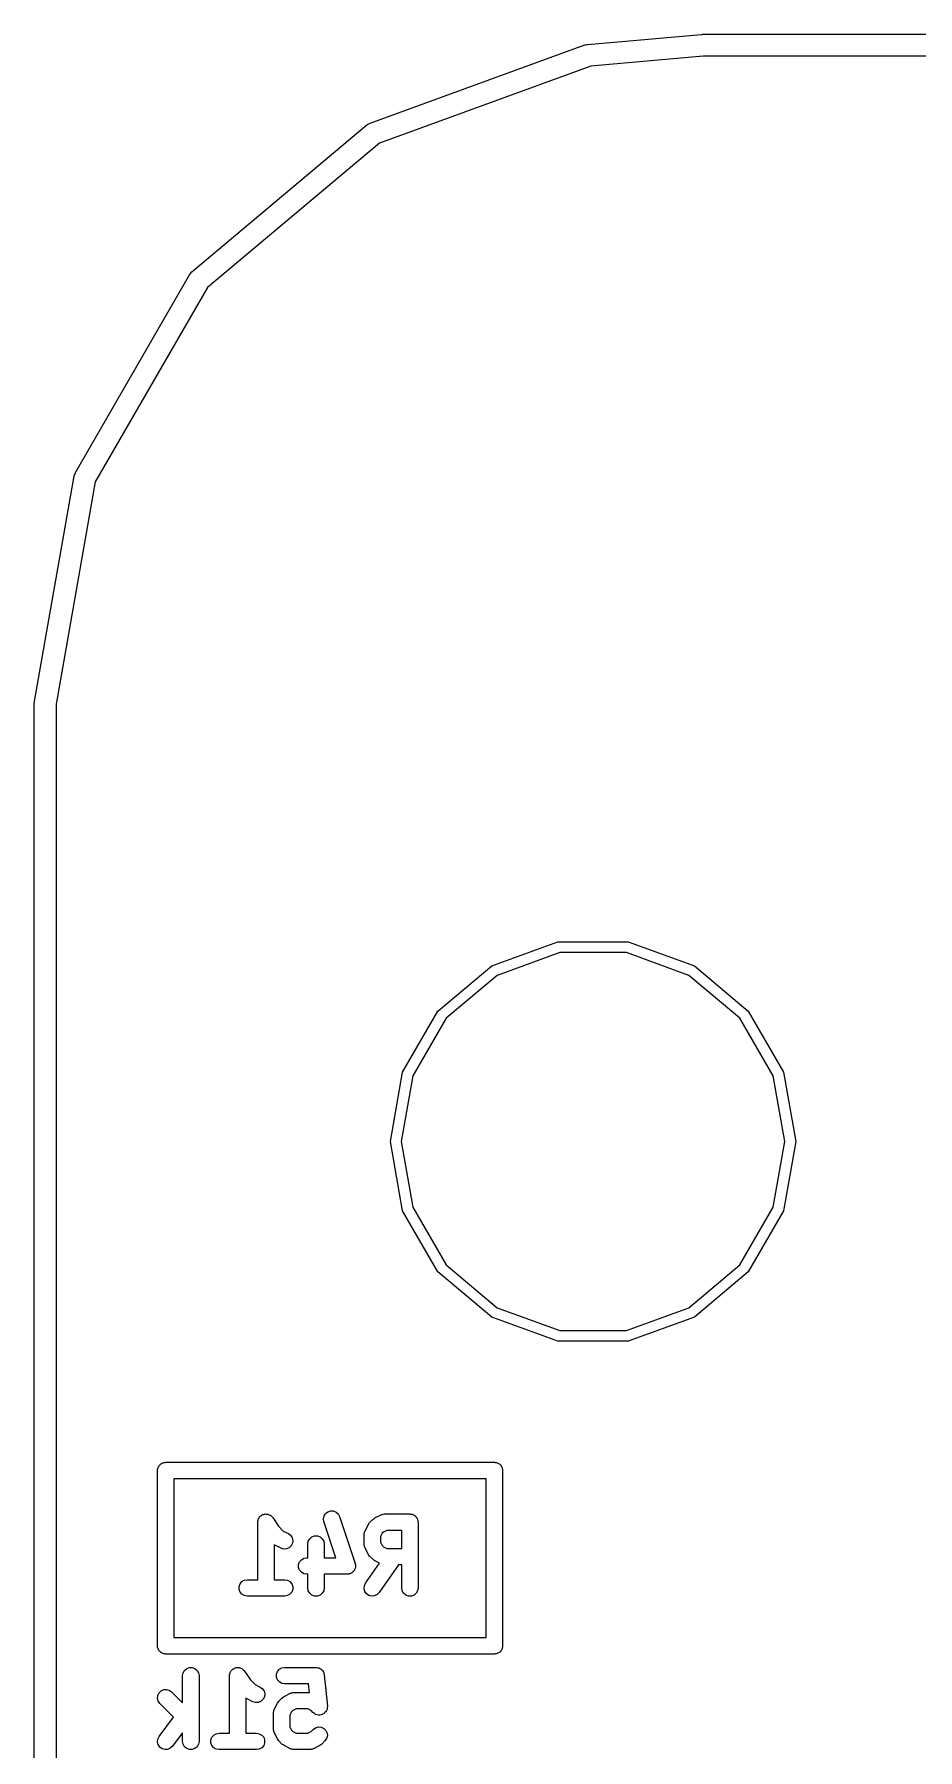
# Model space of a CAD drawing. Extents: x 100 to 214, y -112 to -50.
# Drawn here: x 99.9 to 107.96, y -65.55 to -49.9 of the extents above; entities that cross this region are included whole.
import ezdxf

# ---------------------------------------------------------------- set-up
doc = ezdxf.new("R2010")
doc.units = 0
doc.header["$MEASUREMENT"] = 0
doc.layers.add('BLACK', color=7, linetype='CONTINUOUS')

msp = doc.modelspace()

# ---------------------------------------------------------------- linework, layer by layer
at = {"layer": 'Black'}
for p, q in [((104.949, -49.9915), (105.991, -49.9004)), ((105.991, -49.9004), (105.996, -49.9008)), ((105.996, -49.9008), (106, -49.9)), ((106, -49.9), (208, -49.9)), ((102.966, -50.7099), (104.924, -49.9972)), ((104.924, -49.9972), (104.937, -49.9949)), ((104.937, -49.9949), (104.949, -49.9915)), ((104.98, -50.1896), (103.051, -50.8918)), ((106.004, -50.1), (104.98, -50.1896)), ((207.991, -50.1), (106.004, -50.1)), ((101.339, -52.0667), (102.936, -50.7272)), ((102.936, -50.7272), (102.966, -50.7099)), ((103.051, -50.8918), (101.482, -52.2085)), ((100.275, -53.8979), (101.317, -52.0933)), ((101.317, -52.0933), (101.339, -52.0667)), ((101.482, -52.2085), (100.457, -53.9826)), ((99.9015, -55.9826), (100.263, -53.9305)), ((100.263, -53.9305), (100.275, -53.8979)), ((100.457, -53.9826), (100.1, -56.0087)), ((99.9, -56), (99.9015, -55.9914)), ((99.9, -106), (99.9, -56)), ((99.9015, -55.9914), (99.9015, -55.9826)), ((100.1, -56.0087), (100.1, -105.996)), ((104.075, -58.3979), (104.679, -58.1781)), ((104.679, -58.1781), (105.321, -58.1781)), ((105.321, -58.1781), (105.925, -58.3979)), ((104.696, -58.2766), (104.125, -58.4845)), ((105.304, -58.2766), (104.696, -58.2766)), ((105.875, -58.4845), (105.304, -58.2766)), ((103.583, -58.8108), (104.075, -58.3979)), ((104.125, -58.4845), (103.659, -58.8751)), ((106.341, -58.8751), (105.875, -58.4845)), ((105.925, -58.3979), (106.417, -58.8108)), ((103.262, -59.3673), (103.583, -58.8108)), ((106.417, -58.8108), (106.738, -59.3673)), ((103.659, -58.8751), (103.356, -59.4015)), ((106.644, -59.4015), (106.341, -58.8751)), ((103.15, -60), (103.262, -59.3673)), ((103.356, -59.4015), (103.25, -60)), ((106.75, -60), (106.644, -59.4015)), ((106.738, -59.3673), (106.85, -60)), ((103.262, -60.6327), (103.15, -60)), ((103.25, -60), (103.356, -60.5985)), ((106.644, -60.5985), (106.75, -60)), ((106.85, -60), (106.738, -60.6327)), ((103.583, -61.1892), (103.262, -60.6327)), ((103.356, -60.5985), (103.659, -61.1249)), ((106.341, -61.1249), (106.644, -60.5985)), ((106.738, -60.6327), (106.417, -61.1892)), ((103.659, -61.1249), (104.125, -61.5155)), ((105.875, -61.5155), (106.341, -61.1249)), ((104.075, -61.6021), (103.583, -61.1892)), ((106.417, -61.1892), (105.925, -61.6021)), ((104.679, -61.8219), (104.075, -61.6021)), ((104.125, -61.5155), (104.696, -61.7234)), ((105.304, -61.7234), (105.875, -61.5155)), ((105.925, -61.6021), (105.321, -61.8219)), ((104.696, -61.7234), (105.304, -61.7234)), ((105.321, -61.8219), (104.679, -61.8219)), ((101.025, -63), (101.026, -62.9935)), ((101.025, -64.6), (101.025, -63)), ((101.026, -62.987), (101.028, -62.9808)), ((101.026, -62.9935), (101.026, -62.987)), ((101.028, -62.9808), (101.03, -62.9743)), ((101.03, -62.9743), (101.033, -62.9687)), ((101.033, -62.9687), (101.035, -62.9625)), ((101.035, -62.9625), (101.039, -62.9575)), ((101.039, -62.9575), (101.043, -62.9518)), ((101.043, -62.9518), (101.048, -62.9476)), ((101.048, -62.9476), (101.052, -62.9425)), ((101.052, -62.9425), (101.057, -62.9393)), ((101.057, -62.9393), (101.062, -62.935)), ((101.062, -62.935), (101.069, -62.9328)), ((101.069, -62.9328), (101.074, -62.9295)), ((101.074, -62.9295), (101.081, -62.9284)), ((101.081, -62.9284), (101.087, -62.9261)), ((101.087, -62.9261), (101.094, -62.9261)), ((101.094, -62.9261), (101.1, -62.925)), ((101.1, -62.925), (104.1, -62.925)), ((104.1, -62.925), (104.106, -62.9261)), ((104.106, -62.9261), (104.113, -62.9261)), ((104.113, -62.9261), (104.119, -62.9284)), ((104.119, -62.9284), (104.126, -62.9295)), ((104.126, -62.9295), (104.131, -62.9328)), ((104.131, -62.9328), (104.137, -62.935)), ((104.137, -62.935), (104.143, -62.9393)), ((104.143, -62.9393), (104.148, -62.9425)), ((104.148, -62.9425), (104.152, -62.9476)), ((104.152, -62.9476), (104.157, -62.9518)), ((104.157, -62.9518), (104.161, -62.9575)), ((104.161, -62.9575), (104.165, -62.9625)), ((104.165, -62.9625), (104.167, -62.9687)), ((104.167, -62.9687), (104.17, -62.9743)), ((104.17, -62.9743), (104.172, -62.9808)), ((104.172, -62.9808), (104.174, -62.987)), ((104.174, -62.987), (104.174, -62.9935)), ((104.174, -62.9935), (104.175, -63)), ((104.175, -63), (104.175, -64.6)), ((101.175, -63.075), (101.175, -64.525)), ((104.025, -63.075), (101.175, -63.075)), ((104.025, -64.525), (104.025, -63.075)), ((102.579, -63.3769), (102.603, -63.3687)), ((102.603, -63.3687), (102.629, -63.3694)), ((102.629, -63.3694), (102.654, -63.379)), ((101.939, -63.4714), (101.94, -63.4673)), ((101.939, -63.9964), (101.939, -63.4714)), ((101.94, -63.4632), (101.942, -63.4546)), ((101.94, -63.4673), (101.94, -63.4632)), ((101.942, -63.4546), (101.944, -63.4458)), ((101.944, -63.4458), (101.946, -63.4422)), ((101.946, -63.4422), (101.947, -63.4382)), ((101.947, -63.4382), (101.952, -63.431)), ((101.952, -63.431), (101.957, -63.4232)), ((101.957, -63.4232), (101.96, -63.4205)), ((101.96, -63.4205), (101.962, -63.4172)), ((101.962, -63.4172), (101.97, -63.4122)), ((101.97, -63.4122), (101.977, -63.4065)), ((101.977, -63.4065), (101.981, -63.4051)), ((101.981, -63.4051), (101.984, -63.4027)), ((101.984, -63.4027), (101.993, -63.4006)), ((101.993, -63.4006), (102.001, -63.3976)), ((102.001, -63.3976), (102.005, -63.3976)), ((102.005, -63.3976), (102.009, -63.3966)), ((102.009, -63.3966), (102.018, -63.3976)), ((102.018, -63.3976), (102.027, -63.3976)), ((102.027, -63.3976), (102.031, -63.399)), ((102.031, -63.399), (102.035, -63.3994)), ((102.035, -63.3994), (102.043, -63.4034)), ((102.043, -63.4034), (102.052, -63.4065)), ((102.052, -63.4065), (102.055, -63.4091)), ((102.055, -63.4091), (102.059, -63.411)), ((102.059, -63.411), (102.065, -63.4175)), ((102.065, -63.4175), (102.072, -63.4232)), ((102.072, -63.4232), (102.074, -63.4268)), ((102.074, -63.4268), (102.077, -63.4298)), ((102.077, -63.4298), (102.13, -63.5094)), ((102.13, -63.5094), (102.173, -63.5526)), ((102.539, -63.4408), (102.545, -63.4153)), ((102.543, -63.4666), (102.539, -63.4408)), ((102.653, -63.7964), (102.543, -63.4666)), ((102.545, -63.4153), (102.558, -63.3931)), ((102.558, -63.3931), (102.579, -63.3769)), ((102.654, -63.379), (102.673, -63.3962)), ((102.673, -63.3962), (102.685, -63.4191)), ((102.685, -63.4191), (102.828, -63.8477)), ((102.919, -63.5522), (102.947, -63.495)), ((102.947, -63.495), (102.954, -63.4854)), ((102.954, -63.4854), (102.961, -63.4755)), ((102.961, -63.4755), (102.99, -63.447)), ((102.99, -63.447), (103, -63.4401)), ((103, -63.4401), (103.009, -63.4329)), ((103.009, -63.4329), (103.066, -63.4043)), ((103.066, -63.4043), (103.071, -63.4031)), ((103.071, -63.4031), (103.074, -63.401)), ((103.074, -63.401), (103.083, -63.3994)), ((103.083, -63.3994), (103.091, -63.3969)), ((103.091, -63.3969), (103.096, -63.3972)), ((103.096, -63.3972), (103.1, -63.3964)), ((103.1, -63.3964), (103.329, -63.3964)), ((103.329, -63.3964), (103.335, -63.3976)), ((103.335, -63.3976), (103.342, -63.3976)), ((103.342, -63.3976), (103.348, -63.3998)), ((103.348, -63.3998), (103.354, -63.401)), ((103.354, -63.401), (103.36, -63.4042)), ((103.36, -63.4042), (103.366, -63.4065)), ((103.366, -63.4065), (103.371, -63.4107)), ((103.371, -63.4107), (103.377, -63.414)), ((103.377, -63.414), (103.381, -63.419)), ((103.381, -63.419), (103.386, -63.4232)), ((103.386, -63.4232), (103.389, -63.4289)), ((103.389, -63.4289), (103.394, -63.4339)), ((103.394, -63.4339), (103.396, -63.4401)), ((103.396, -63.4401), (103.399, -63.4458)), ((103.399, -63.4458), (103.4, -63.4522)), ((103.4, -63.4522), (103.402, -63.4584)), ((103.402, -63.4584), (103.402, -63.465)), ((103.402, -63.465), (103.404, -63.4714)), ((103.404, -63.4714), (103.404, -64.0714)), ((102.095, -63.6814), (102.089, -63.6771)), ((102.089, -63.6771), (102.089, -63.9964)), ((102.152, -63.7099), (102.095, -63.6814)), ((102.173, -63.5526), (102.219, -63.5758)), ((102.219, -63.5758), (102.24, -63.5913)), ((102.24, -63.5913), (102.255, -63.613)), ((102.258, -63.6642), (102.246, -63.6875)), ((102.255, -63.613), (102.261, -63.6384)), ((102.261, -63.6384), (102.258, -63.6642)), ((102.396, -63.6714), (102.401, -63.6458)), ((102.396, -63.7964), (102.396, -63.6714)), ((102.401, -63.6458), (102.414, -63.6232)), ((102.414, -63.6232), (102.434, -63.6065)), ((102.434, -63.6065), (102.458, -63.5976)), ((102.458, -63.5976), (102.484, -63.5976)), ((102.484, -63.5976), (102.509, -63.6065)), ((102.509, -63.6065), (102.529, -63.6232)), ((102.529, -63.6232), (102.542, -63.6458)), ((102.542, -63.6458), (102.546, -63.6714)), ((102.546, -63.6714), (102.546, -63.7964)), ((102.911, -63.5771), (102.914, -63.5687)), ((102.911, -63.5815), (102.911, -63.5771)), ((102.911, -63.5857), (102.911, -63.5815)), ((102.911, -63.6714), (102.911, -63.5857)), ((102.911, -63.6757), (102.911, -63.6714)), ((102.911, -63.68), (102.911, -63.6757)), ((102.914, -63.6884), (102.911, -63.68)), ((102.914, -63.5687), (102.915, -63.5601)), ((102.915, -63.5601), (102.917, -63.5563)), ((102.917, -63.5563), (102.919, -63.5522)), ((103.076, -63.573), (103.061, -63.6034)), ((103.061, -63.6034), (103.061, -63.6537)), ((103.061, -63.6537), (103.076, -63.6841)), ((103.087, -63.5616), (103.076, -63.573)), ((103.118, -63.5464), (103.087, -63.5616)), ((103.254, -63.5464), (103.118, -63.5464)), ((103.254, -63.7107), (103.254, -63.5464)), ((102.177, -63.7174), (102.152, -63.7099)), ((102.203, -63.7158), (102.177, -63.7174)), ((102.227, -63.7054), (102.203, -63.7158)), ((102.246, -63.6875), (102.227, -63.7054)), ((102.312, -63.8584), (102.321, -63.8339)), ((102.321, -63.8339), (102.338, -63.814)), ((102.338, -63.814), (102.36, -63.801)), ((102.36, -63.801), (102.386, -63.7964)), ((102.386, -63.7964), (102.396, -63.7964)), ((102.546, -63.7964), (102.653, -63.7964)), ((102.915, -63.6971), (102.914, -63.6884)), ((102.917, -63.7008), (102.915, -63.6971)), ((102.919, -63.705), (102.917, -63.7008)), ((102.947, -63.7621), (102.919, -63.705)), ((102.954, -63.7718), (102.947, -63.7621)), ((102.961, -63.7816), (102.954, -63.7718)), ((102.99, -63.8102), (102.961, -63.7816)), ((103, -63.8171), (102.99, -63.8102)), ((103.009, -63.8242), (103, -63.8171)), ((103.052, -63.8457), (103.009, -63.8242)), ((103.076, -63.6841), (103.087, -63.6955)), ((103.087, -63.6955), (103.118, -63.7107)), ((103.118, -63.7107), (103.254, -63.7107)), ((102.312, -63.8845), (102.312, -63.8584)), ((102.321, -63.9089), (102.312, -63.8845)), ((102.338, -63.9289), (102.321, -63.9089)), ((102.36, -63.9419), (102.338, -63.9289)), ((102.386, -63.9464), (102.36, -63.9419)), ((102.396, -63.9464), (102.386, -63.9464)), ((102.396, -64.0714), (102.396, -63.9464)), ((102.757, -63.9464), (102.546, -63.9464)), ((102.546, -63.9464), (102.546, -64.0714)), ((102.763, -63.9455), (102.757, -63.9464)), ((102.768, -63.9456), (102.763, -63.9455)), ((102.775, -63.9432), (102.768, -63.9456)), ((102.783, -63.9419), (102.775, -63.9432)), ((102.788, -63.9391), (102.783, -63.9419)), ((102.793, -63.9374), (102.788, -63.9391)), ((102.799, -63.9327), (102.793, -63.9374)), ((102.805, -63.9289), (102.799, -63.9327)), ((102.809, -63.9246), (102.805, -63.9289)), ((102.813, -63.9212), (102.809, -63.9246)), ((102.817, -63.9147), (102.813, -63.9212)), ((102.822, -63.9089), (102.817, -63.9147)), ((102.824, -63.9037), (102.822, -63.9089)), ((102.827, -63.899), (102.824, -63.9037)), ((102.828, -63.8916), (102.827, -63.899)), ((102.828, -63.8477), (102.829, -63.8532)), ((102.831, -63.8845), (102.828, -63.8916)), ((102.829, -63.8532), (102.831, -63.8584)), ((102.831, -63.8584), (102.831, -63.866)), ((102.831, -63.866), (102.832, -63.8735)), ((102.832, -63.8735), (102.831, -63.8789)), ((102.831, -63.8789), (102.831, -63.8845)), ((102.924, -64.0284), (103.052, -63.8457)), ((103.225, -63.8607), (103.047, -64.1144)), ((103.254, -63.8607), (103.225, -63.8607)), ((103.254, -64.0714), (103.254, -63.8607)), ((101.769, -64.0584), (101.778, -64.0339)), ((101.769, -64.0845), (101.769, -64.0584)), ((101.778, -64.1089), (101.769, -64.0845)), ((101.778, -64.0339), (101.795, -64.014)), ((101.795, -64.1289), (101.778, -64.1089)), ((101.795, -64.014), (101.817, -64.001)), ((101.817, -64.1419), (101.795, -64.1289)), ((101.817, -64.001), (101.843, -63.9964)), ((101.843, -64.1464), (101.817, -64.1419)), ((101.843, -63.9964), (101.939, -63.9964)), ((102.186, -64.1464), (101.843, -64.1464)), ((102.089, -63.9964), (102.186, -63.9964)), ((102.186, -63.9964), (102.211, -64.001)), ((102.211, -64.1419), (102.186, -64.1464)), ((102.211, -64.001), (102.234, -64.014)), ((102.234, -64.1289), (102.211, -64.1419)), ((102.234, -64.014), (102.251, -64.0339)), ((102.251, -64.1089), (102.234, -64.1289)), ((102.251, -64.0339), (102.26, -64.0584)), ((102.26, -64.0845), (102.251, -64.1089)), ((102.26, -64.0584), (102.26, -64.0845)), ((102.401, -64.0971), (102.396, -64.0714)), ((102.414, -64.1196), (102.401, -64.0971)), ((102.434, -64.1364), (102.414, -64.1196)), ((102.458, -64.1453), (102.434, -64.1364)), ((102.484, -64.1453), (102.458, -64.1453)), ((102.509, -64.1364), (102.484, -64.1453)), ((102.529, -64.1196), (102.509, -64.1364)), ((102.542, -64.0971), (102.529, -64.1196)), ((102.546, -64.0714), (102.542, -64.0971)), ((102.911, -64.078), (102.913, -64.052)), ((102.918, -64.1031), (102.911, -64.078)), ((102.913, -64.052), (102.924, -64.0284)), ((102.933, -64.1245), (102.918, -64.1031)), ((102.954, -64.1394), (102.933, -64.1245)), ((102.979, -64.1461), (102.954, -64.1394)), ((103.005, -64.1439), (102.979, -64.1461)), ((103.029, -64.1329), (103.005, -64.1439)), ((103.047, -64.1144), (103.029, -64.1329)), ((103.258, -64.0971), (103.254, -64.0714)), ((103.271, -64.1196), (103.258, -64.0971)), ((103.291, -64.1364), (103.271, -64.1196)), ((103.316, -64.1453), (103.291, -64.1364)), ((103.342, -64.1453), (103.316, -64.1453)), ((103.366, -64.1364), (103.342, -64.1453)), ((103.386, -64.1196), (103.366, -64.1364)), ((103.399, -64.0971), (103.386, -64.1196)), ((103.404, -64.0714), (103.399, -64.0971)), ((101.026, -64.6065), (101.025, -64.6)), ((101.026, -64.613), (101.026, -64.6065)), ((101.028, -64.6192), (101.026, -64.613)), ((101.03, -64.6257), (101.028, -64.6192)), ((101.175, -64.525), (104.025, -64.525)), ((104.172, -64.6192), (104.17, -64.6257)), ((104.174, -64.613), (104.172, -64.6192)), ((104.175, -64.6), (104.174, -64.6065)), ((104.174, -64.6065), (104.174, -64.613)), ((101.033, -64.6313), (101.03, -64.6257)), ((101.035, -64.6375), (101.033, -64.6313)), ((101.039, -64.6425), (101.035, -64.6375)), ((101.043, -64.6482), (101.039, -64.6425)), ((101.048, -64.6524), (101.043, -64.6482)), ((101.052, -64.6575), (101.048, -64.6524)), ((101.057, -64.6607), (101.052, -64.6575)), ((101.062, -64.665), (101.057, -64.6607)), ((101.069, -64.6672), (101.062, -64.665)), ((101.074, -64.6705), (101.069, -64.6672)), ((101.081, -64.6716), (101.074, -64.6705)), ((101.087, -64.6739), (101.081, -64.6716)), ((101.094, -64.6739), (101.087, -64.6739)), ((101.1, -64.675), (101.094, -64.6739)), ((104.1, -64.675), (101.1, -64.675)), ((104.106, -64.6739), (104.1, -64.675)), ((104.113, -64.6739), (104.106, -64.6739)), ((104.119, -64.6716), (104.113, -64.6739)), ((104.126, -64.6705), (104.119, -64.6716)), ((104.131, -64.6672), (104.126, -64.6705)), ((104.137, -64.665), (104.131, -64.6672)), ((104.143, -64.6607), (104.137, -64.665)), ((104.148, -64.6575), (104.143, -64.6607)), ((104.152, -64.6524), (104.148, -64.6575)), ((104.157, -64.6482), (104.152, -64.6524)), ((104.161, -64.6425), (104.157, -64.6482)), ((104.165, -64.6375), (104.161, -64.6425)), ((104.167, -64.6313), (104.165, -64.6375)), ((104.17, -64.6257), (104.167, -64.6313)), ((101.254, -64.8714), (101.258, -64.8458)), ((101.254, -65.1189), (101.254, -64.8714)), ((101.258, -64.8458), (101.271, -64.8232)), ((101.271, -64.8232), (101.291, -64.8065)), ((101.291, -64.8065), (101.316, -64.7976)), ((101.316, -64.7976), (101.342, -64.7976)), ((101.342, -64.7976), (101.366, -64.8065)), ((101.366, -64.8065), (101.386, -64.8232)), ((101.386, -64.8232), (101.399, -64.8458)), ((101.399, -64.8458), (101.404, -64.8714)), ((101.404, -64.8714), (101.404, -65.4714)), ((101.682, -64.8714), (101.683, -64.8673)), ((101.682, -65.3964), (101.682, -64.8714)), ((101.683, -64.8632), (101.685, -64.8546)), ((101.683, -64.8673), (101.683, -64.8632)), ((101.685, -64.8546), (101.687, -64.8458)), ((101.687, -64.8458), (101.689, -64.8422)), ((101.689, -64.8422), (101.69, -64.8382)), ((101.69, -64.8382), (101.695, -64.831)), ((101.695, -64.831), (101.7, -64.8232)), ((101.7, -64.8232), (101.703, -64.8205)), ((101.703, -64.8205), (101.705, -64.8172)), ((101.705, -64.8172), (101.713, -64.8122)), ((101.713, -64.8122), (101.72, -64.8065)), ((101.72, -64.8065), (101.724, -64.8051)), ((101.724, -64.8051), (101.727, -64.8027)), ((101.727, -64.8027), (101.736, -64.8006)), ((101.736, -64.8006), (101.744, -64.7976)), ((101.744, -64.7976), (101.748, -64.7976)), ((101.748, -64.7976), (101.752, -64.7966)), ((101.752, -64.7966), (101.761, -64.7976)), ((101.761, -64.7976), (101.77, -64.7976)), ((101.77, -64.7976), (101.774, -64.799)), ((101.774, -64.799), (101.778, -64.7994)), ((101.778, -64.7994), (101.786, -64.8034)), ((101.786, -64.8034), (101.795, -64.8065)), ((101.795, -64.8065), (101.798, -64.8091)), ((101.798, -64.8091), (101.802, -64.811)), ((101.802, -64.811), (101.808, -64.8175)), ((101.808, -64.8175), (101.815, -64.8232)), ((101.815, -64.8232), (101.817, -64.8268)), ((101.817, -64.8268), (101.82, -64.8298)), ((101.82, -64.8298), (101.873, -64.9094)), ((101.873, -64.9094), (101.916, -64.9526)), ((102.112, -64.8584), (102.121, -64.8339)), ((102.112, -64.8845), (102.112, -64.8584)), ((102.121, -64.9089), (102.112, -64.8845)), ((102.121, -64.8339), (102.138, -64.814)), ((102.138, -64.9289), (102.121, -64.9089)), ((102.138, -64.814), (102.16, -64.801)), ((102.16, -64.9419), (102.138, -64.9289)), ((102.16, -64.801), (102.186, -64.7964)), ((102.186, -64.7964), (102.471, -64.7964)), ((102.471, -64.7964), (102.474, -64.7969)), ((102.474, -64.7969), (102.477, -64.7966)), ((102.477, -64.7966), (102.487, -64.7992)), ((102.487, -64.7992), (102.497, -64.801)), ((102.497, -64.801), (102.5, -64.8024)), ((102.5, -64.8024), (102.502, -64.8031)), ((102.502, -64.8031), (102.511, -64.8088)), ((102.511, -64.8088), (102.52, -64.814)), ((102.52, -64.814), (102.521, -64.8161)), ((102.521, -64.8161), (102.524, -64.8177)), ((102.524, -64.8177), (102.53, -64.8261)), ((102.53, -64.8261), (102.536, -64.8339)), ((102.536, -64.8339), (102.537, -64.8366)), ((102.537, -64.8366), (102.539, -64.8389)), ((102.539, -64.8389), (102.542, -64.8488)), ((102.542, -64.8488), (102.545, -64.8584)), ((102.545, -64.8584), (102.545, -64.8612)), ((102.545, -64.8612), (102.546, -64.864)), ((102.546, -64.864), (102.575, -65.1497)), ((101.025, -65.078), (101.028, -65.052)), ((101.032, -65.1031), (101.025, -65.078)), ((101.028, -65.052), (101.039, -65.0284)), ((101.039, -65.0284), (101.057, -65.01)), ((101.057, -65.01), (101.081, -64.999)), ((101.081, -64.999), (101.107, -64.9967)), ((101.107, -64.9967), (101.132, -65.0035)), ((101.132, -65.0035), (101.153, -65.0184)), ((101.153, -65.0184), (101.254, -65.1189)), ((101.838, -65.0814), (101.832, -65.0771)), ((101.832, -65.0771), (101.832, -65.3964)), ((101.895, -65.1099), (101.838, -65.0814)), ((101.916, -64.9526), (101.962, -64.9758)), ((101.962, -64.9758), (101.983, -64.9913)), ((101.989, -65.0875), (101.97, -65.1054)), ((101.983, -64.9913), (101.997, -65.013)), ((102, -65.0642), (101.989, -65.0875)), ((101.997, -65.013), (102.003, -65.0384)), ((102.003, -65.0384), (102, -65.0642)), ((102.133, -65.1041), (102.161, -65.0755)), ((102.186, -64.9464), (102.16, -64.9419)), ((102.161, -65.0755), (102.171, -65.0687)), ((102.171, -65.0687), (102.181, -65.0615)), ((102.181, -65.0615), (102.238, -65.0329)), ((102.404, -64.9464), (102.186, -64.9464)), ((102.238, -65.0329), (102.242, -65.0317)), ((102.242, -65.0317), (102.246, -65.0295)), ((102.246, -65.0295), (102.254, -65.028)), ((102.254, -65.028), (102.263, -65.0255)), ((102.263, -65.0255), (102.267, -65.0258)), ((102.267, -65.0258), (102.271, -65.025)), ((102.271, -65.025), (102.411, -65.025)), ((102.411, -65.025), (102.404, -64.9464)), ((101.047, -65.1245), (101.032, -65.1031)), ((101.172, -65.2499), (101.047, -65.1245)), ((101.92, -65.1174), (101.895, -65.1099)), ((101.946, -65.1158), (101.92, -65.1174)), ((101.97, -65.1054), (101.946, -65.1158)), ((102.082, -65.2143), (102.083, -65.21)), ((102.082, -65.3571), (102.082, -65.2143)), ((102.083, -65.2057), (102.085, -65.1973)), ((102.083, -65.21), (102.083, -65.2057)), ((102.085, -65.1973), (102.087, -65.1886)), ((102.087, -65.1886), (102.089, -65.1849)), ((102.089, -65.1849), (102.09, -65.1807)), ((102.09, -65.1807), (102.119, -65.1236)), ((102.119, -65.1236), (102.126, -65.114)), ((102.126, -65.114), (102.133, -65.1041)), ((102.247, -65.2016), (102.232, -65.232)), ((102.232, -65.232), (102.232, -65.3394)), ((102.259, -65.1902), (102.247, -65.2016)), ((102.289, -65.175), (102.259, -65.1902)), ((102.397, -65.175), (102.289, -65.175)), ((102.427, -65.1902), (102.397, -65.175)), ((102.447, -65.2102), (102.427, -65.1902)), ((102.447, -65.2104), (102.447, -65.2102)), ((102.448, -65.2108), (102.447, -65.2104)), ((102.458, -65.2179), (102.448, -65.2108)), ((102.468, -65.2251), (102.458, -65.2179)), ((102.469, -65.2252), (102.468, -65.2251)), ((102.469, -65.2255), (102.469, -65.2252)), ((102.481, -65.2286), (102.469, -65.2255)), ((102.493, -65.2319), (102.481, -65.2286)), ((102.494, -65.2318), (102.493, -65.2319)), ((102.507, -65.2307), (102.494, -65.2319)), ((102.494, -65.2319), (102.494, -65.2318)), ((102.519, -65.2296), (102.507, -65.2307)), ((102.52, -65.2294), (102.519, -65.2296)), ((102.532, -65.2239), (102.52, -65.2293)), ((102.52, -65.2293), (102.52, -65.2294)), ((102.543, -65.2186), (102.532, -65.2239)), ((102.544, -65.218), (102.543, -65.2182)), ((102.543, -65.2182), (102.543, -65.2186)), ((102.553, -65.2091), (102.544, -65.218)), ((102.561, -65.2002), (102.553, -65.2091)), ((102.562, -65.1997), (102.561, -65.2002)), ((102.567, -65.188), (102.562, -65.1994)), ((102.562, -65.1994), (102.562, -65.1997)), ((102.572, -65.1766), (102.567, -65.188)), ((102.573, -65.1757), (102.572, -65.1761)), ((102.572, -65.1761), (102.572, -65.1766)), ((102.574, -65.1631), (102.573, -65.1757)), ((102.575, -65.1506), (102.574, -65.1631)), ((102.575, -65.1497), (102.575, -65.1502)), ((102.575, -65.1502), (102.575, -65.1506)), ((101.04, -65.4264), (101.172, -65.2499)), ((101.254, -65.3917), (101.16, -65.5164)), ((101.254, -65.4714), (101.254, -65.3917)), ((101.538, -65.414), (101.56, -65.401)), ((101.56, -65.401), (101.586, -65.3964)), ((101.586, -65.3964), (101.682, -65.3964)), ((101.832, -65.3964), (101.929, -65.3964)), ((101.929, -65.3964), (101.954, -65.401)), ((101.954, -65.401), (101.977, -65.414)), ((102.083, -65.3614), (102.082, -65.3571)), ((102.083, -65.3657), (102.083, -65.3614)), ((102.085, -65.3741), (102.083, -65.3657)), ((102.087, -65.3828), (102.085, -65.3741)), ((102.089, -65.3865), (102.087, -65.3828)), ((102.09, -65.3907), (102.089, -65.3865)), ((102.119, -65.4478), (102.09, -65.3907)), ((102.232, -65.3394), (102.247, -65.3699)), ((102.247, -65.3699), (102.259, -65.3812)), ((102.259, -65.3812), (102.289, -65.3964)), ((102.289, -65.3964), (102.397, -65.3964)), ((102.397, -65.3964), (102.427, -65.3812)), ((102.427, -65.3812), (102.447, -65.3613)), ((102.447, -65.3613), (102.468, -65.3463)), ((102.468, -65.3463), (102.493, -65.3396)), ((102.493, -65.3396), (102.519, -65.3418)), ((102.519, -65.3418), (102.543, -65.3528)), ((102.543, -65.3528), (102.561, -65.3713)), ((102.561, -65.3713), (102.572, -65.3949)), ((102.572, -65.3949), (102.575, -65.4208)), ((101.025, -65.4755), (101.028, -65.4497)), ((101.031, -65.5009), (101.025, -65.4755)), ((101.028, -65.4497), (101.04, -65.4264)), ((101.045, -65.5227), (101.031, -65.5009)), ((101.066, -65.5383), (101.045, -65.5227)), ((101.091, -65.5459), (101.066, -65.5383)), ((101.117, -65.5445), (101.091, -65.5459)), ((101.141, -65.5342), (101.117, -65.5445)), ((101.16, -65.5164), (101.141, -65.5342)), ((101.258, -65.4971), (101.254, -65.4714)), ((101.271, -65.5196), (101.258, -65.4971)), ((101.291, -65.5364), (101.271, -65.5196)), ((101.316, -65.5453), (101.291, -65.5364)), ((101.342, -65.5453), (101.316, -65.5453)), ((101.366, -65.5364), (101.342, -65.5453)), ((101.386, -65.5196), (101.366, -65.5364)), ((101.399, -65.4971), (101.386, -65.5196)), ((101.404, -65.4714), (101.399, -65.4971)), ((101.512, -65.4584), (101.521, -65.4339)), ((101.512, -65.4845), (101.512, -65.4584)), ((101.521, -65.5089), (101.512, -65.4845)), ((101.521, -65.4339), (101.538, -65.414)), ((101.538, -65.5289), (101.521, -65.5089)), ((101.56, -65.5419), (101.538, -65.5289)), ((101.586, -65.5464), (101.56, -65.5419)), ((101.929, -65.5464), (101.586, -65.5464)), ((101.954, -65.5419), (101.929, -65.5464)), ((101.977, -65.5289), (101.954, -65.5419)), ((101.977, -65.414), (101.994, -65.4339)), ((101.994, -65.5089), (101.977, -65.5289)), ((101.994, -65.4339), (102.002, -65.4584)), ((102.002, -65.4845), (101.994, -65.5089)), ((102.002, -65.4584), (102.002, -65.4845)), ((102.126, -65.4575), (102.119, -65.4478)), ((102.133, -65.4673), (102.126, -65.4575)), ((102.161, -65.4959), (102.133, -65.4673)), ((102.171, -65.5028), (102.161, -65.4959)), ((102.181, -65.5099), (102.171, -65.5028)), ((102.238, -65.5385), (102.181, -65.5099)), ((102.242, -65.5397), (102.238, -65.5385)), ((102.246, -65.5419), (102.242, -65.5397)), ((102.254, -65.5434), (102.246, -65.5419)), ((102.263, -65.5459), (102.254, -65.5434)), ((102.267, -65.5457), (102.263, -65.5459)), ((102.271, -65.5464), (102.267, -65.5457)), ((102.414, -65.5464), (102.271, -65.5464)), ((102.419, -65.5457), (102.414, -65.5464)), ((102.423, -65.5459), (102.419, -65.5457)), ((102.431, -65.5434), (102.423, -65.5459)), ((102.44, -65.5419), (102.431, -65.5434)), ((102.444, -65.5397), (102.44, -65.5419)), ((102.448, -65.5385), (102.444, -65.5397)), ((102.505, -65.5099), (102.448, -65.5385)), ((102.515, -65.5028), (102.505, -65.5099)), ((102.524, -65.4959), (102.515, -65.5028)), ((102.553, -65.4673), (102.524, -65.4959)), ((102.568, -65.446), (102.553, -65.4673)), ((102.575, -65.4208), (102.568, -65.446))]:
    msp.add_line(p, q, dxfattribs=at)

doc.saveas('drawing.dxf')
